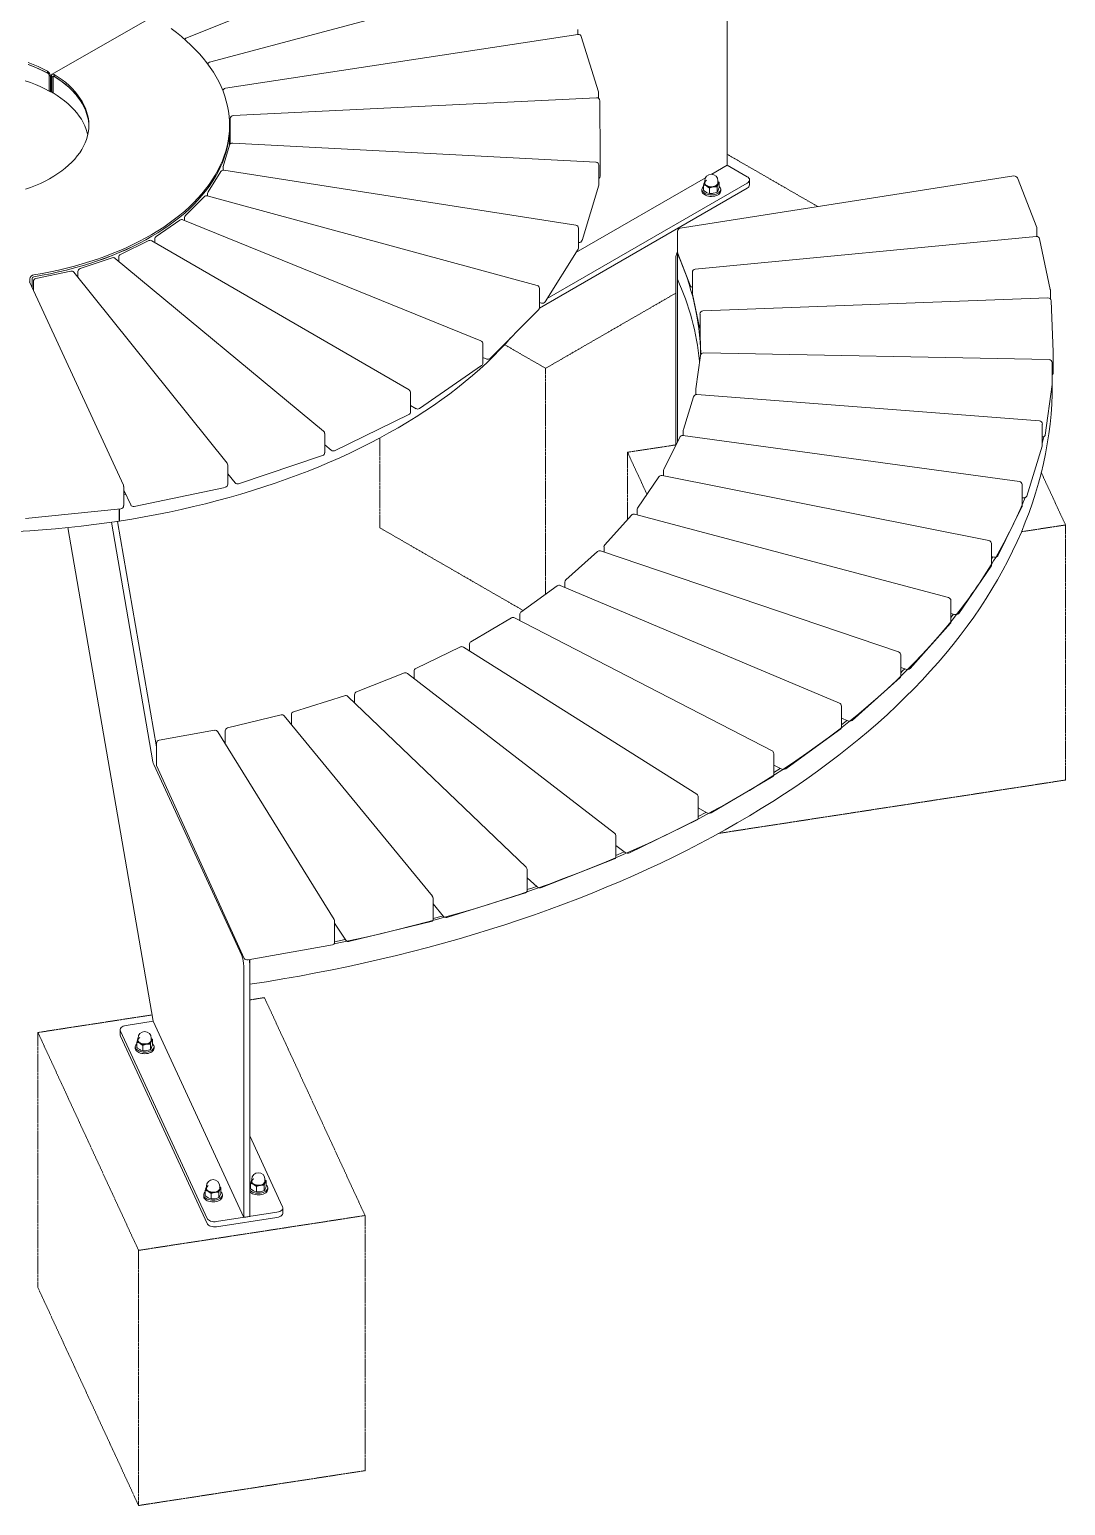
# Model space of a CAD drawing. Header units: millimetres. Extents: x -505 to 8929, y 370 to 7171.
# Drawn here: x 6985 to 8753, y 2160 to 4679 of the extents above; entities that cross this region are included whole.
import ezdxf

# ---------------------------------------------------------------- set-up
doc = ezdxf.new("R2010")
doc.units = ezdxf.units.MM
doc.linetypes.add('HIDDEN', pattern=[1.905, 1.27, -0.635])
doc.layers.add('ZANO_R', color=7, linetype='Continuous', lineweight=0)
doc.layers.add('ZANO_R_przerywana', color=7, linetype='HIDDEN', lineweight=0)

msp = doc.modelspace()

# ---------------------------------------------------------------- linework, layer by layer
at = {"layer": 'ZANO_R', "color": 7}
for p, q in [((7762.9, 4869.5), (7252.1, 4664.3)), ((8175.9, 4876.7), (8175.9, 4447.7)), ((7857, 4774.2), (7292.3, 4623.4)), ((7194.2, 4700.6), (7023.9, 4602.9)), ((7920.9, 4670.9), (7319.4, 4579)), ((7920.7, 4670.9), (7920.7, 4679.3)), ((7955.9, 4573.1), (7926.8, 4667.2)), ((7015.7, 4605), (7015.7, 4608.3)), ((7018.8, 4600.6), (7018.8, 4574)), ((7019.1, 4600.9), (7021.2, 4599.7)), ((7021.2, 4572.9), (7021.2, 4599.7)), ((7025.3, 4598), (7022.5, 4599.6)), ((7022.5, 4599.6), (7022.5, 4572.8)), ((7025.3, 4598), (7025.3, 4571.2)), ((7025.4, 4597.8), (7025.4, 4571.1)), ((7026.4, 4599.5), (7026.1, 4599.3)), ((7027.5, 4599.2), (7027.5, 4602.5)), ((7019.1, 4574.1), (7018.8, 4574)), ((7021.2, 4572.9), (7019.1, 4574.1)), ((7022.5, 4573.7), (7021.2, 4572.9)), ((7022.5, 4572.8), (7025.3, 4571.2)), ((7025.3, 4571.2), (7025.4, 4571.2)), ((7952.8, 4562.8), (7332.7, 4532.6)), ((7956.2, 4561.8), (7956.2, 4571.6)), ((7958.4, 4557.5), (7958.7, 4461.9)), ((7326.5, 4512.7), (7326.5, 4515.9)), ((7326.5, 4481.8), (7326.5, 4512.7)), ((7327.6, 4527.2), (7327.6, 4494.6)), ((7327.6, 4494.6), (7327.7, 4483.8)), ((7951.6, 4453.1), (7331.9, 4485.5)), ((7326.5, 4481.7), (7315.6, 4445.6)), ((7958.7, 4461.9), (7958.7, 4429.2)), ((7311.5, 4436.8), (7289.9, 4402.3)), ((7315.4, 4444.1), (7315.4, 4439.3)), ((7917.5, 4345.3), (7316.9, 4439.3)), ((7956.6, 4415.2), (7956.6, 4447.8)), ((8175.9, 4447.7), (8149.3, 4432.4)), ((8175.9, 4447.7), (8209.9, 4428.1)), ((8209.9, 4417.2), (7868.3, 4220)), ((8138.4, 4426.1), (7917.4, 4298.5)), ((7928, 4319.4), (7956.4, 4413.6)), ((8665, 4429.3), (8095.6, 4340.1)), ((8135.3, 4414.1), (8135.3, 4405)), ((8137.3, 4419.6), (8136.9, 4418.9)), ((8137.3, 4419.5), (8136.9, 4418.9)), ((8137.3, 4421.1), (8137.3, 4417.5)), ((8158.7, 4410.9), (8158.7, 4401.7)), ((8159.9, 4417.5), (8159.9, 4421.1)), ((8161.9, 4418.7), (8159.9, 4420.1)), ((8161.9, 4418.7), (8161.9, 4409.5)), ((8213.8, 4414), (8213.8, 4422.7)), ((8703.8, 4341.1), (8670.8, 4425.9)), ((7283.1, 4393.8), (7251.5, 4362)), ((7851.4, 4242.4), (7288.3, 4395.2)), ((7289.1, 4399.5), (7289.1, 4395)), ((8209.9, 4408.5), (7855.3, 4203.9)), ((8132.6, 4406.4), (8132.6, 4403.6)), ((8145.4, 4408.6), (8145.4, 4399.5)), ((8164.6, 4403.6), (8164.6, 4406.4)), ((7241.9, 4354.1), (7201.2, 4326)), ((7755.6, 4147.7), (7246.9, 4354.7)), ((7249.9, 4358.3), (7249.9, 4353.4)), ((7922, 4307.3), (7922, 4340)), ((8091.1, 4334.9), (8091.1, 4297.9)), ((8704.2, 4326.1), (8704.2, 4339.2)), ((7189.1, 4319), (7140.6, 4295.4)), ((7632.8, 4064), (7194.1, 4318.8)), ((7198.9, 4321.6), (7198.9, 4316.1)), ((7922, 4315.7), (7922.1, 4315.7)), ((8703, 4326.1), (8121.1, 4270.1)), ((8727, 4235.6), (8708.7, 4321.9)), ((7126.4, 4289.6), (7071.5, 4271.2)), ((7486.9, 3993.8), (7131.5, 4288.7)), ((7137.6, 4290.6), (7137.6, 4283.7)), ((7864.9, 4214.6), (7921.2, 4304.5)), ((8088, 4291.7), (8088, 3969.8)), ((8090.8, 4296.6), (8091.4, 4296.7)), ((8090.8, 4253.1), (8090.8, 4296.6)), ((8091.3, 4297.2), (8113, 4241.4)), ((7055.7, 4267), (6996.1, 4254.3)), ((7322.3, 3939.1), (7061, 4265.1)), ((7067.9, 4266.2), (7067.9, 4256.5)), ((8116.3, 4264.8), (8116.3, 4227.8)), ((7145.4, 3901.6), (6985.3, 4248.7)), ((6985.7, 4253.6), (6985.7, 4247.8)), ((6989.5, 4254.2), (6989.5, 4239.4)), ((6989.7, 4239), (6989.7, 4254.2)), ((6991.9, 4249.1), (6991.9, 4234.4)), ((7855.4, 4204.6), (7855.4, 4237.3)), ((8090.8, 4253.1), (8090.8, 3975.4)), ((8727.1, 4219.6), (8727.1, 4234.5)), ((7855.4, 4213.2), (7859, 4212.3)), ((7856.1, 4213), (7855.4, 4212.6)), ((8116.4, 4227.4), (8116.3, 4227.8)), ((8116.4, 4227.4), (8128.4, 4170.6)), ((8723, 4221.3), (8134.4, 4198.9)), ((8731.9, 4129.3), (8728.5, 4216.2)), ((7771.3, 4118), (7853.8, 4200.9)), ((8129.3, 4193.6), (8129.3, 4156.6)), ((8129.3, 4193.6), (8129.3, 4193.5)), ((7758.9, 4110.1), (7758.9, 4142.8)), ((8129.3, 4156.5), (8129.3, 4156.6)), ((8129.3, 4156.5), (8130.5, 4124.7)), ((7758.9, 4119.4), (7765.6, 4116.8)), ((8129.9, 4122.8), (8122.2, 4065.8)), ((8724.8, 4116), (8135.3, 4127.5)), ((8730.1, 4073.6), (8730.1, 4110.7)), ((8731.9, 4129.2), (8731.9, 4129.3)), ((8731.9, 4129.1), (8731.9, 4129.2)), ((8731.9, 4092.1), (8731.9, 4129.1)), ((7650.4, 4032.4), (7756.6, 4105.8)), ((8730.4, 4073.9), (8730.4, 4090)), ((7635.5, 4026.8), (7635.5, 4059.4)), ((8122.2, 4065.1), (8122.2, 4056.2)), ((8708.5, 4011.1), (8123.8, 4056.3)), ((8718.4, 3986.7), (8730, 4073.4)), ((8730.1, 4073.6), (8730, 4073.4)), ((7635.5, 4037.4), (7644.8, 4032.1)), ((8118.3, 4052.6), (8100.9, 3996.3)), ((7505.9, 3960.4), (7632.5, 4022)), ((8713.4, 3968.8), (8713.4, 4005.8)), ((7488.9, 3957), (7488.9, 3989.7)), ((8094.7, 3983.3), (8067.6, 3928.3)), ((8674.2, 3907.7), (8100.2, 3986.3)), ((8100.6, 3994.7), (8100.6, 3986.2)), ((7488.9, 3970.2), (7500.2, 3961)), ((8686.8, 3882.7), (8713.3, 3968.2)), ((8713.4, 3968.8), (8713.3, 3968.2)), ((7323.5, 3903.1), (7323.5, 3935.7)), ((7342, 3904), (7485.2, 3952)), ((7323.5, 3921.1), (7336.2, 3905.7)), ((8059.2, 3915.7), (8022.8, 3862.5)), ((8622.3, 3806.9), (8064.6, 3918)), ((8067.1, 3925.9), (8067.1, 3917.5)), ((7145.9, 3866.7), (7145.9, 3899.4)), ((7145.9, 3893), (7157.9, 3867.9)), ((7148, 3888.5), (7145.9, 3888.2)), ((7149.4, 3885.6), (7145.9, 3885)), ((7163.8, 3865), (7319.2, 3897.8)), ((8678.8, 3865.4), (8678.8, 3902.5)), ((8678.8, 3880.4), (8680.4, 3880.2)), ((8683.9, 3880.4), (8678.8, 3867.9)), ((6978.1, 3844.5), (7141.1, 3861.4)), ((7138.4, 3840.3), (7138.4, 3861.1)), ((7138.5, 3840.3), (7138.5, 3861.1)), ((8021.9, 3859.5), (8021.9, 3850.9)), ((8637.5, 3781), (8678.6, 3864.6)), ((7125, 3838.3), (7195.8, 3429.2)), ((7135.3, 3839.8), (7201.9, 3455.1)), ((8012.2, 3850.5), (7966.8, 3799.6)), ((8553.3, 3709.6), (8017.5, 3852.1)), ((7196.3, 2986.4), (7050.4, 3829)), ((7954.2, 3788.2), (7900.3, 3740.2)), ((8468.1, 3616.8), (7959.4, 3789.3)), ((7965.5, 3796.1), (7965.5, 3787.2)), ((8626.6, 3764.7), (8626.6, 3801.7)), ((8626.6, 3779.7), (8630.7, 3778.9)), ((8628.8, 3779.3), (8626.6, 3775.5)), ((8570.9, 3682.7), (8626.2, 3763.5)), ((7885.7, 3729.6), (7823.8, 3684.9)), ((8367.4, 3529.4), (7890.9, 3730.2)), ((7898.5, 3736.2), (7898.5, 3727)), ((8557.3, 3667.5), (8557.3, 3704.5)), ((7821.6, 3680.6), (7821.6, 3670.7)), ((8557.3, 3682.7), (8563.8, 3681)), ((8561.9, 3681.5), (8557.3, 3675.6)), ((7807.5, 3675.1), (7738.3, 3634.2)), ((8252.2, 3448.2), (7812.7, 3675.3)), ((8487.8, 3588.8), (8556.7, 3666)), ((7735.7, 3629.6), (7735.7, 3618.8)), ((7720.4, 3625.4), (7644.4, 3588.7)), ((8123.9, 3374), (7725.6, 3625.2)), ((8471.7, 3574.7), (8471.7, 3611.8)), ((7625.2, 3581), (7543.3, 3548.8)), ((7983.5, 3307.5), (7630.4, 3580.2)), ((7641.4, 3583.9), (7641.4, 3571.7)), ((8471.7, 3590.4), (8480.4, 3587.5)), ((8389, 3500.1), (8470.8, 3573.1)), ((7522.9, 3542.2), (7435.8, 3514.8)), ((7832.6, 3249.3), (7528.1, 3541)), ((7539.9, 3543.8), (7539.9, 3529.7)), ((7414.4, 3509.5), (7323.1, 3487.2)), ((7672.6, 3200), (7419.8, 3507.7)), ((7432.1, 3509.8), (7432.1, 3492.7)), ((8370.6, 3487.4), (8370.6, 3524.5)), ((8370.6, 3503.7), (8381.4, 3499.3)), ((7301, 3483.1), (7206.3, 3466.2)), ((7505, 3160), (7306.5, 3480.6)), ((7319, 3482), (7319, 3460.3)), ((8275.5, 3417.6), (8369.5, 3485.5)), ((7201.9, 3460.9), (7201.9, 3423.9)), ((8255.1, 3406.4), (8255.1, 3443.4)), ((7197.1, 3424.5), (7347.3, 3099)), ((7202.1, 3423.1), (7351.4, 3093.7)), ((8148.4, 3342.1), (8253.6, 3404.3)), ((8255.1, 3423.6), (8267.8, 3417.2)), ((8266.2, 3418), (8255.1, 3410.8)), ((8126.3, 3332.4), (8126.3, 3369.5)), ((8126.3, 3350.9), (8140.7, 3342.1)), ((8009, 3274.2), (8124.4, 3330.1)), ((8139.3, 3343), (8126.3, 3336.1)), ((7985.6, 3266.2), (7985.6, 3303.2)), ((7985.6, 3286.6), (8001.4, 3274.7)), ((7858.8, 3214.7), (7983.3, 3263.7)), ((7834.2, 3208.4), (7834.2, 3245.4)), ((7834.2, 3231.5), (7851.3, 3215.7)), ((7699.2, 3164.1), (7831.4, 3205.7)), ((7673.8, 3159.6), (7673.8, 3196.6)), ((7673.8, 3186.8), (7691.9, 3165.5)), ((7505.8, 3120.1), (7505.8, 3157.2)), ((7505.8, 3154.1), (7524.7, 3124.7)), ((7531.8, 3122.9), (7670.5, 3156.7)), ((7524, 3125.8), (7505.8, 3122)), ((7358.2, 3091.5), (7502.1, 3117.2)), ((7350.8, 3080.6), (7350.8, 2651.7)), ((7361.1, 3092.1), (7361.1, 3049.6)), ((7361.1, 3082.2), (7361.1, 2653.3)), ((7149.9, 2979.2), (7196.3, 2986.4)), ((7350.8, 2651.7), (7196.3, 2986.4)), ((7140, 2971.8), (7140, 2963.1)), ((7288.1, 2650), (7140.5, 2969.8)), ((7288.1, 2641.3), (7140.5, 2961.1)), ((7168.4, 2950.8), (7168.4, 2941.6)), ((7170.3, 2956.2), (7170, 2955.5)), ((7170.3, 2956.2), (7170, 2955.5)), ((7170.3, 2957.7), (7170.3, 2954.2)), ((7193, 2954.2), (7193, 2957.7)), ((7195, 2955.3), (7193, 2956.8)), ((7195, 2955.3), (7195, 2946.2)), ((7165.7, 2943), (7165.7, 2940.3)), ((7178.5, 2945.3), (7178.5, 2936.1)), ((7191.7, 2947.5), (7191.7, 2938.4)), ((7197.7, 2940.3), (7197.7, 2943)), ((7361.1, 2790.8), (7416.9, 2669.8)), ((7285.1, 2697.9), (7285.1, 2688.7)), ((7287.1, 2703.4), (7286.7, 2702.6)), ((7287.1, 2703.3), (7286.7, 2702.6)), ((7287.1, 2704.8), (7287.1, 2701.3)), ((7309.7, 2701.3), (7309.7, 2704.8)), ((7311.7, 2702.4), (7309.7, 2703.9)), ((7311.7, 2702.4), (7311.7, 2693.3)), ((7362.4, 2709.8), (7362.4, 2700.6)), ((7364.4, 2715.3), (7364, 2714.5)), ((7364.4, 2715.2), (7364, 2714.5)), ((7364.4, 2716.7), (7364.4, 2713.2)), ((7372.5, 2704.3), (7372.5, 2695.1)), ((7385.8, 2706.6), (7385.8, 2697.4)), ((7387, 2713.2), (7387, 2716.7)), ((7389, 2714.3), (7387, 2715.8)), ((7389, 2714.3), (7389, 2705.2)), ((7391.7, 2699.3), (7391.7, 2702)), ((7282.4, 2690.1), (7282.4, 2687.4)), ((7295.2, 2692.4), (7295.2, 2683.2)), ((7308.5, 2694.7), (7308.5, 2685.5)), ((7314.4, 2687.4), (7314.4, 2690.1)), ((7407.5, 2660.4), (7304.4, 2644.5)), ((7407.5, 2651.7), (7304.4, 2635.8)), ((7361.1, 2653.3), (7350.8, 2651.7)), ((7417.4, 2659.1), (7417.4, 2667.8))]:
    msp.add_line(p, q, dxfattribs=at)
at = {"layer": 'ZANO_R', "color": 7, "flags": 128}
for points in [[(6992.6, 4260.6), (7006.8, 4263), (7020.8, 4265.8), (7034.7, 4268.8), (7048.4, 4272), (7061.9, 4275.5), (7075.2, 4279.3), (7088.3, 4283.3), (7101.1, 4287.5), (7113.7, 4292), (7126.1, 4296.7), (7138.2, 4301.6), (7150, 4306.8), (7161.5, 4312.2), (7172.7, 4317.8), (7183.6, 4323.6), (7194.1, 4329.5), (7204.4, 4335.7), (7214.2, 4342.1), (7223.7, 4348.6), (7232.9, 4355.4), (7241.6, 4362.3), (7250, 4369.3), (7258, 4376.5), (7265.6, 4383.9), (7272.7, 4391.3), (7279.5, 4398.9), (7285.8, 4406.7), (7291.6, 4414.5), (7297.1, 4422.5), (7302.1, 4430.5), (7306.6, 4438.7), (7310.7, 4446.9), (7314.3, 4455.2), (7317.5, 4463.5), (7320.1, 4471.9), (7322.4, 4480.4), (7324.1, 4488.9), (7325.4, 4497.4), (7326.2, 4505.9), (7326.5, 4514.5), (7326.3, 4523), (7325.7, 4531.5), (7324.6, 4540.1), (7323, 4548.6), (7321, 4557), (7318.4, 4565.4), (7315.4, 4573.8), (7312, 4582.1), (7308.1, 4590.4), (7303.7, 4598.5), (7298.9, 4606.6), (7293.6, 4614.6), (7287.9, 4622.5), (7281.7, 4630.3), (7275.1, 4637.9), (7268.1, 4645.4), (7260.7, 4652.8), (7252.8, 4660.1), (7244.6, 4667.2), (7236, 4674.1), (7227, 4680.9)], [(6982.9, 4622.8), (6991.6, 4619.5), (6999.9, 4616), (7008, 4612.3), (7015.7, 4608.3)], [(6982.9, 4619.6), (6991.6, 4616.3), (6999.9, 4612.8), (7008, 4609), (7015.7, 4605)], [(7016.4, 4604.7), (7008.7, 4608.7), (7000.6, 4612.4), (6992.3, 4616), (6983.7, 4619.3)], [(7018.8, 4574), (7011.3, 4578), (7003.4, 4581.8), (6995.2, 4585.4), (6986.7, 4588.8), (6978, 4591.9)], [(7027.5, 4602.5), (7034.4, 4598), (7040.9, 4593.4), (7047, 4588.6), (7052.7, 4583.6), (7058, 4578.5), (7062.9, 4573.2), (7067.3, 4567.8), (7071.3, 4562.3), (7074.9, 4556.7), (7078, 4551), (7080.6, 4545.2), (7082.7, 4539.3), (7084.4, 4533.5), (7085.6, 4527.5), (7086.3, 4521.6), (7086.5, 4515.6), (7086.2, 4509.6), (7085.5, 4503.7), (7084.2, 4497.7), (7082.5, 4491.8), (7080.3, 4486), (7077.6, 4480.2), (7074.5, 4474.5), (7070.9, 4468.9), (7066.8, 4463.4), (7062.3, 4458.1), (7057.4, 4452.8), (7052, 4447.7), (7046.3, 4442.7), (7040.1, 4437.9), (7033.6, 4433.3), (7026.7, 4428.9), (7019.4, 4424.6), (7011.8, 4420.6), (7003.9, 4416.7), (6995.6, 4413.1), (6987.1, 4409.7), (6978.3, 4406.6)], [(7027.5, 4602.5), (7025.6, 4603.2), (7024, 4602.9), (7022.9, 4601.6), (7022.5, 4599.6)], [(7027.5, 4599.2), (7026.7, 4599.5), (7026, 4599.4), (7025.5, 4598.9), (7025.3, 4598)], [(7027.7, 4599.1), (7027.5, 4599.2), (7027.3, 4599.3), (7027.1, 4599.4), (7026.9, 4599.4), (7026.8, 4599.5), (7026.6, 4599.5), (7026.4, 4599.4), (7026.3, 4599.4), (7026, 4599.3), (7025.9, 4599.2), (7025.7, 4599), (7025.6, 4598.7), (7025.5, 4598.6), (7025.5, 4598.4), (7025.4, 4598.2), (7025.4, 4597.9), (7025.4, 4597.8)], [(7027.5, 4599.2), (7034.4, 4594.8), (7040.9, 4590.1), (7047, 4585.3), (7052.7, 4580.3), (7058, 4575.2), (7062.9, 4569.9), (7067.3, 4564.5), (7071.3, 4559), (7074.9, 4553.4), (7078, 4547.7), (7080.6, 4541.9), (7082.7, 4536.1), (7084.4, 4530.2), (7085.6, 4524.3), (7086.3, 4518.3), (7086.5, 4514.3)], [(7086.5, 4514.3), (7086.3, 4518), (7085.6, 4524), (7084.5, 4529.9), (7082.8, 4535.8), (7080.7, 4541.7), (7078.1, 4547.5), (7075, 4553.2), (7071.5, 4558.8), (7067.5, 4564.3), (7063.1, 4569.7), (7058.2, 4575), (7052.9, 4580.2), (7047.2, 4585.1), (7041.1, 4590), (7034.6, 4594.6), (7027.7, 4599.1)], [(7084.7, 4499.6), (7083.8, 4503.1), (7082, 4508.9), (7079.7, 4514.7), (7076.9, 4520.4), (7073.7, 4526), (7070, 4531.6), (7065.9, 4537), (7061.3, 4542.3), (7056.3, 4547.5), (7050.9, 4552.5), (7045.1, 4557.4), (7038.9, 4562.2), (7032.3, 4566.7), (7025.4, 4571.1)], [(6992.6, 4257.3), (7006.8, 4259.8), (7020.8, 4262.5), (7034.7, 4265.5), (7048.4, 4268.8), (7061.9, 4272.3), (7075.2, 4276), (7088.3, 4280), (7101.1, 4284.3), (7113.7, 4288.7), (7126.1, 4293.4), (7138.2, 4298.4), (7150, 4303.5), (7161.5, 4308.9), (7172.7, 4314.5), (7183.6, 4320.3), (7194.1, 4326.3), (7204.4, 4332.5), (7214.2, 4338.8), (7223.7, 4345.4), (7232.9, 4352.1), (7241.6, 4359), (7250, 4366), (7258, 4373.2), (7265.6, 4380.6), (7272.7, 4388.1), (7279.5, 4395.7), (7285.8, 4403.4), (7291.6, 4411.3), (7297.1, 4419.2), (7302.1, 4427.3), (7306.6, 4435.4), (7310.7, 4443.6), (7314.3, 4451.9), (7317.5, 4460.3), (7320.1, 4468.7), (7322.4, 4477.1), (7324.1, 4485.6), (7325.4, 4494.1), (7326.2, 4502.6), (7326.5, 4511.2), (7326.5, 4512.7)], [(6992.8, 4257.3), (7007, 4259.8), (7021, 4262.5), (7034.9, 4265.5), (7048.5, 4268.8), (7062, 4272.3), (7075.3, 4276.1), (7088.4, 4280.1), (7101.2, 4284.3), (7113.8, 4288.8), (7126.2, 4293.5), (7138.3, 4298.4), (7150.1, 4303.6), (7161.6, 4309), (7172.8, 4314.5), (7183.7, 4320.3), (7194.2, 4326.3), (7204.4, 4332.5), (7214.3, 4338.9), (7223.8, 4345.4), (7232.9, 4352.1), (7241.7, 4359), (7250, 4366.1), (7258, 4373.3), (7265.6, 4380.6), (7272.7, 4388.1), (7279.5, 4395.7), (7285.8, 4403.4), (7291.6, 4411.3), (7297.1, 4419.2), (7302.1, 4427.2), (7306.6, 4435.4), (7310.7, 4443.6), (7314.3, 4451.9), (7317.4, 4460.2), (7320.1, 4468.6), (7322.4, 4477.1), (7324.1, 4485.5), (7325.4, 4494.1), (7326.2, 4502.6), (7326.5, 4511.1), (7326.5, 4512.7)], [(8161.9, 4411.5), (8162.2, 4411.2), (8163.5, 4409.8), (8164.3, 4408.3), (8164.6, 4406.7), (8164.4, 4405.1), (8163.8, 4403.5), (8162.7, 4402), (8161.2, 4400.7), (8159.3, 4399.5), (8157, 4398.5), (8154.6, 4397.8), (8151.9, 4397.3), (8149.1, 4397.1), (8146.3, 4397.2), (8143.6, 4397.6), (8141.1, 4398.2), (8138.7, 4399.1), (8136.7, 4400.2), (8135, 4401.5), (8133.8, 4402.9), (8132.9, 4404.5), (8132.6, 4406.1), (8132.8, 4407.7), (8133.4, 4409.2), (8134.5, 4410.7), (8135.3, 4411.5)], [(8140.4, 4412.2), (8136.5, 4413.8), (8135.3, 4414.1)], [(8136.9, 4418.9), (8136.7, 4418), (8136.6, 4417.1), (8136.8, 4416.2), (8137.1, 4415.3), (8137.6, 4414.4), (8138.4, 4413.6), (8139.3, 4412.9), (8140.4, 4412.2)], [(8140.5, 4422.1), (8139.6, 4421.5), (8138.4, 4420.3), (8137.6, 4419), (8137.3, 4417.7), (8137.5, 4416.3), (8138.1, 4415), (8139.3, 4413.8), (8140.8, 4412.8)], [(8145.4, 4408.6), (8141.6, 4411.5), (8140.4, 4412.2)], [(8159.9, 4418.9), (8160.2, 4417.9), (8160.2, 4416.6), (8159.7, 4415.2), (8158.8, 4414), (8157.5, 4412.9), (8155.8, 4411.9), (8153.8, 4411.2), (8151.5, 4410.7), (8149.2, 4410.5), (8146.9, 4410.6), (8144.6, 4410.9), (8142.5, 4411.5), (8140.6, 4412.4)], [(8140.8, 4412.8), (8142.7, 4411.9), (8144.8, 4411.4), (8147.1, 4411), (8149.5, 4411), (8151.8, 4411.3), (8154, 4411.8), (8156, 4412.6), (8157.6, 4413.5), (8158.8, 4414.7), (8159.6, 4416), (8159.9, 4417.4), (8159.9, 4417.5)], [(8145.4, 4408.6), (8148.6, 4409.8), (8152, 4410.6)], [(8158.7, 4410.9), (8159.5, 4413.4), (8160.3, 4415.6)], [(8161.9, 4409.5), (8161.1, 4407), (8160.3, 4404.8)], [(8209.9, 4417.2), (8211.5, 4418.4), (8212.8, 4419.7), (8213.5, 4421.2), (8213.8, 4422.7), (8213.5, 4424.2), (8212.8, 4425.6), (8211.5, 4427), (8209.9, 4428.1)], [(8164.6, 4403.6), (8164.4, 4402.3), (8163.8, 4400.8), (8162.7, 4399.3), (8161.2, 4397.9), (8159.3, 4396.8), (8157, 4395.8), (8154.6, 4395.1), (8151.9, 4394.6), (8149.1, 4394.4), (8146.3, 4394.5), (8143.6, 4394.9), (8141.1, 4395.5), (8138.7, 4396.4), (8136.7, 4397.5), (8135, 4398.8), (8133.8, 4400.2), (8132.9, 4401.7), (8132.6, 4403.3), (8132.6, 4403.6)], [(8135.3, 4405), (8136.5, 4404), (8140.4, 4401.3)], [(8140.4, 4401.3), (8141.6, 4400.7), (8145.4, 4399.5)], [(8158.7, 4401.7), (8155.4, 4400.5), (8152, 4399.7)], [(8091.3, 4297.2), (8091.1, 4297.8), (8091.1, 4297.9)], [(7806, 4152.8), (7798.3, 4144.2), (7787.7, 4132.9), (7776.7, 4121.7), (7765.3, 4110.6), (7753.4, 4099.7), (7741.2, 4089), (7728.6, 4078.4), (7715.6, 4067.9), (7702.3, 4057.7), (7688.5, 4047.5), (7674.4, 4037.6), (7660, 4027.8), (7645.1, 4018.2), (7630, 4008.8), (7614.5, 3999.6), (7598.6, 3990.6), (7582.4, 3981.7), (7565.9, 3973.1), (7549.1, 3964.7), (7532, 3956.4), (7514.6, 3948.4), (7496.9, 3940.6), (7478.9, 3933), (7460.7, 3925.7), (7442.2, 3918.5), (7423.4, 3911.6), (7404.3, 3904.9), (7385.1, 3898.5), (7365.6, 3892.3), (7345.9, 3886.3), (7325.9, 3880.6), (7305.8, 3875.1), (7285.4, 3869.8), (7264.9, 3864.9), (7244.2, 3860.1), (7223.3, 3855.6), (7202.3, 3851.4), (7181.1, 3847.4), (7159.8, 3843.7), (7138.4, 3840.3)], [(8730.4, 4073.9), (8730.4, 4073.7), (8730.2, 4056.7), (8729.5, 4039.7), (8728.3, 4022.8), (8726.7, 4005.8), (8724.5, 3988.9), (8721.9, 3972), (8718.9, 3955.1), (8715.3, 3938.3), (8711.3, 3921.5), (8706.9, 3904.7), (8701.9, 3887.9), (8696.5, 3871.3), (8690.7, 3854.6), (8684.4, 3838.1), (8677.6, 3821.5), (8670.4, 3805.1), (8662.7, 3788.7), (8654.5, 3772.4), (8645.9, 3756.2), (8636.9, 3740), (8627.4, 3724), (8617.5, 3708), (8607.1, 3692.1), (8596.3, 3676.3), (8585, 3660.6), (8573.3, 3645.1), (8561.2, 3629.6), (8548.6, 3614.3), (8535.7, 3599), (8522.3, 3583.9), (8508.5, 3568.9), (8494.2, 3554.1), (8479.6, 3539.4), (8464.5, 3524.8), (8449.1, 3510.3), (8433.3, 3496), (8417, 3481.9), (8400.4, 3467.9), (8383.4, 3454.1), (8366, 3440.4), (8348.2, 3426.9), (8330, 3413.5), (8311.5, 3400.3), (8292.6, 3387.3), (8273.4, 3374.5), (8253.8, 3361.8), (8233.9, 3349.4), (8213.6, 3337.1), (8192.9, 3325), (8172, 3313.1), (8150.7, 3301.4), (8129.1, 3289.9), (8107.2, 3278.5), (8084.9, 3267.4), (8062.4, 3256.6), (8039.5, 3245.9), (8016.4, 3235.4), (7993, 3225.1), (7969.3, 3215.1), (7945.3, 3205.3), (7921, 3195.7), (7896.5, 3186.3), (7871.8, 3177.2), (7846.7, 3168.3), (7821.5, 3159.6), (7796, 3151.1), (7770.2, 3142.9), (7744.3, 3135), (7718.1, 3127.2), (7691.7, 3119.7), (7665.1, 3112.5), (7638.3, 3105.5), (7611.3, 3098.8), (7584.2, 3092.3), (7556.8, 3086), (7529.3, 3080.1), (7501.6, 3074.3), (7473.8, 3068.9), (7445.8, 3063.6), (7417.7, 3058.7), (7389.5, 3054), (7361.1, 3049.6)], [(8718.4, 3986.7), (8718.2, 3986.1), (8717.8, 3985.5), (8717.2, 3985), (8716.5, 3984.6), (8715.6, 3984.2), (8714.6, 3984), (8713.5, 3983.9), (8713.4, 3983.9)], [(8715.9, 3984.3), (8715.3, 3981.8), (8713.4, 3973.4)], [(8686.8, 3882.7), (8686.5, 3882.1), (8686, 3881.5), (8685.4, 3881), (8684.5, 3880.6), (8683.6, 3880.3), (8682.6, 3880.2), (8681.5, 3880.1), (8680.4, 3880.2)], [(8678.8, 3865.4), (8678.8, 3865.2), (8678.6, 3864.6)], [(7138.5, 3840.3), (7116.9, 3837.1), (7095.2, 3834.2), (7073.4, 3831.5), (7051.6, 3829.1), (7029.6, 3827), (7007.6, 3825.2), (6985.5, 3823.6), (6963.3, 3822.3)], [(8626.6, 3764.7), (8626.5, 3764.1), (8626.2, 3763.5)], [(8557.2, 3668.2), (8548.6, 3657.8), (8535.7, 3642.6), (8522.3, 3627.5), (8508.5, 3612.5), (8494.2, 3597.6), (8479.6, 3582.9), (8464.5, 3568.3), (8449.1, 3553.9), (8433.3, 3539.6), (8417, 3525.4), (8400.4, 3511.4), (8383.4, 3497.6), (8366, 3483.9), (8348.2, 3470.4), (8330, 3457.1), (8311.5, 3443.9), (8292.6, 3430.9), (8273.4, 3418), (8253.8, 3405.4), (8233.9, 3392.9), (8213.6, 3380.6), (8192.9, 3368.5), (8172, 3356.6), (8150.7, 3344.9), (8129.1, 3333.4), (8107.2, 3322.1), (8084.9, 3311), (8062.4, 3300.1), (8039.5, 3289.4), (8016.4, 3278.9), (7993, 3268.7), (7969.3, 3258.6), (7945.3, 3248.8), (7921, 3239.2), (7896.5, 3229.9), (7871.8, 3220.7), (7846.7, 3211.8), (7821.5, 3203.1), (7796, 3194.7), (7770.2, 3186.5), (7744.3, 3178.5), (7718.1, 3170.8), (7691.7, 3163.3), (7665.1, 3156.1), (7638.3, 3149.1), (7611.3, 3142.3), (7584.2, 3135.8), (7556.8, 3129.6), (7529.3, 3123.6), (7505.1, 3118.6)], [(8478.6, 3588.1), (8475, 3584.5), (8471.7, 3581.2)], [(8379.7, 3500), (8379, 3499.4), (8370.6, 3492.7)], [(7202.1, 3423.1), (7201.9, 3423.7), (7201.9, 3423.9)], [(8000.1, 3275.6), (7989.8, 3271.2), (7985.6, 3269.3)], [(7850.2, 3216.6), (7844, 3214.4), (7834.2, 3211.1)], [(7691, 3166.5), (7689.4, 3166.1), (7673.8, 3161.8)], [(7149.9, 2979.2), (7147.5, 2978.7), (7145.2, 2977.9), (7143.3, 2976.9), (7141.8, 2975.7), (7140.7, 2974.3), (7140.1, 2972.8), (7140, 2971.3), (7140.5, 2969.8)], [(7140.5, 2961.1), (7140, 2962.6), (7140, 2963.1)], [(7195, 2948.2), (7195.3, 2947.9), (7196.5, 2946.5), (7197.3, 2944.9), (7197.7, 2943.3), (7197.5, 2941.7), (7196.9, 2940.2), (7195.8, 2938.7), (7194.3, 2937.3), (7192.4, 2936.1), (7190.1, 2935.2), (7187.6, 2934.5), (7185, 2934), (7182.2, 2933.8), (7179.4, 2933.9), (7176.7, 2934.3), (7174.1, 2934.9), (7171.8, 2935.8), (7169.8, 2936.9), (7168.1, 2938.2), (7166.8, 2939.6), (7166, 2941.1), (7165.7, 2942.7), (7165.8, 2944.3), (7166.5, 2945.9), (7167.6, 2947.4), (7168.4, 2948.2)], [(7173.4, 2948.9), (7169.6, 2950.5), (7168.4, 2950.8)], [(7170, 2955.5), (7169.7, 2954.6), (7169.7, 2953.7), (7169.8, 2952.8), (7170.2, 2951.9), (7170.7, 2951.1), (7171.5, 2950.3), (7172.4, 2949.6), (7173.4, 2948.9)], [(7173.5, 2958.7), (7172.7, 2958.2), (7171.4, 2957), (7170.7, 2955.7), (7170.3, 2954.4), (7170.5, 2953), (7171.2, 2951.7), (7172.3, 2950.5), (7173.9, 2949.4)], [(7178.5, 2945.3), (7174.7, 2948.1), (7173.4, 2948.9)], [(7193, 2955.5), (7193.3, 2954.6), (7193.3, 2953.2), (7192.8, 2951.9), (7191.9, 2950.7), (7190.5, 2949.5), (7188.8, 2948.6), (7186.8, 2947.9), (7184.6, 2947.4), (7182.3, 2947.2), (7179.9, 2947.3), (7177.6, 2947.6), (7175.5, 2948.2), (7173.7, 2949)], [(7173.9, 2949.4), (7175.8, 2948.6), (7177.9, 2948), (7180.2, 2947.7), (7182.6, 2947.7), (7184.9, 2947.9), (7187.1, 2948.4), (7189, 2949.2), (7190.7, 2950.2), (7191.9, 2951.4), (7192.7, 2952.7), (7193, 2954), (7193, 2954.2)], [(7191.7, 2947.5), (7192.5, 2950.1), (7193.4, 2952.3)], [(7197.7, 2940.3), (7197.5, 2939), (7196.9, 2937.4), (7195.8, 2935.9), (7194.3, 2934.6), (7192.4, 2933.4), (7190.1, 2932.5), (7187.6, 2931.7), (7185, 2931.3), (7182.2, 2931.1), (7179.4, 2931.2), (7176.7, 2931.5), (7174.1, 2932.2), (7171.8, 2933), (7169.8, 2934.1), (7168.1, 2935.4), (7166.8, 2936.9), (7166, 2938.4), (7165.7, 2940), (7165.7, 2940.3)], [(7168.4, 2941.6), (7169.6, 2940.6), (7173.4, 2938)], [(7173.4, 2938), (7174.7, 2937.4), (7178.5, 2936.1)], [(7178.5, 2945.3), (7181.7, 2946.5), (7185.1, 2947.3)], [(7191.7, 2938.4), (7188.5, 2937.2), (7185.1, 2936.4)], [(7195, 2946.2), (7194.2, 2943.6), (7193.4, 2941.4)], [(7290.1, 2696), (7286.3, 2697.6), (7285.1, 2697.9)], [(7286.7, 2702.6), (7286.5, 2701.8), (7286.4, 2700.8), (7286.5, 2699.9), (7286.9, 2699.1), (7287.4, 2698.2), (7288.2, 2697.4), (7289.1, 2696.7), (7290.1, 2696)], [(7290.3, 2705.9), (7289.4, 2705.3), (7288.2, 2704.1), (7287.4, 2702.8), (7287.1, 2701.5), (7287.3, 2700.1), (7287.9, 2698.8), (7289.1, 2697.6), (7290.6, 2696.6)], [(7295.2, 2692.4), (7291.4, 2695.2), (7290.1, 2696)], [(7309.7, 2702.6), (7310, 2701.7), (7310, 2700.4), (7309.5, 2699), (7308.6, 2697.8), (7307.3, 2696.7), (7305.6, 2695.7), (7303.6, 2695), (7301.3, 2694.5), (7299, 2694.3), (7296.7, 2694.4), (7294.4, 2694.7), (7292.2, 2695.3), (7290.4, 2696.1)], [(7290.6, 2696.6), (7292.5, 2695.7), (7294.6, 2695.1), (7296.9, 2694.8), (7299.3, 2694.8), (7301.6, 2695), (7303.8, 2695.6), (7305.8, 2696.3), (7307.4, 2697.3), (7308.6, 2698.5), (7309.4, 2699.8), (7309.7, 2701.1), (7309.7, 2701.3)], [(7308.5, 2694.7), (7309.2, 2697.2), (7310.1, 2699.4)], [(7389, 2707.2), (7389.3, 2706.9), (7390.6, 2705.5), (7391.4, 2703.9), (7391.7, 2702.3), (7391.5, 2700.7), (7390.9, 2699.2), (7389.8, 2697.7), (7388.3, 2696.3), (7386.4, 2695.2), (7384.1, 2694.2), (7381.7, 2693.5), (7379, 2693), (7376.2, 2692.8), (7373.4, 2692.9), (7370.7, 2693.3), (7368.2, 2693.9), (7365.8, 2694.8), (7363.8, 2695.9), (7362.1, 2697.2), (7361.1, 2698.3)], [(7361.1, 2705.8), (7361.6, 2706.4), (7362.4, 2707.2)], [(7391.7, 2699.3), (7391.5, 2698), (7390.9, 2696.4), (7389.8, 2695), (7388.3, 2693.6), (7386.4, 2692.4), (7384.1, 2691.5), (7381.7, 2690.7), (7379, 2690.3), (7376.2, 2690.1), (7373.4, 2690.2), (7370.7, 2690.5), (7368.2, 2691.2), (7365.8, 2692.1), (7363.8, 2693.2), (7362.1, 2694.4), (7361.1, 2695.6)], [(7367.5, 2707.9), (7363.6, 2709.5), (7362.4, 2709.8)], [(7362.4, 2700.6), (7363.6, 2699.6), (7367.5, 2697)], [(7364, 2714.5), (7363.8, 2713.6), (7363.7, 2712.7), (7363.9, 2711.8), (7364.2, 2711), (7364.7, 2710.1), (7365.5, 2709.3), (7366.4, 2708.6), (7367.5, 2707.9)], [(7367.7, 2717.8), (7366.7, 2717.2), (7365.5, 2716), (7364.7, 2714.7), (7364.4, 2713.4), (7364.6, 2712), (7365.2, 2710.7), (7366.4, 2709.5), (7367.9, 2708.4)], [(7372.5, 2704.3), (7368.7, 2707.1), (7367.5, 2707.9)], [(7367.5, 2697), (7368.7, 2696.4), (7372.5, 2695.1)], [(7387, 2714.5), (7387.3, 2713.6), (7387.3, 2712.3), (7386.8, 2710.9), (7385.9, 2709.7), (7384.6, 2708.6), (7382.9, 2707.6), (7380.9, 2706.9), (7378.6, 2706.4), (7376.3, 2706.2), (7374, 2706.3), (7371.7, 2706.6), (7369.5, 2707.2), (7367.7, 2708)], [(7367.9, 2708.4), (7369.8, 2707.6), (7371.9, 2707), (7374.2, 2706.7), (7376.6, 2706.7), (7378.9, 2706.9), (7381.1, 2707.5), (7383.1, 2708.2), (7384.7, 2709.2), (7385.9, 2710.4), (7386.7, 2711.7), (7387, 2713), (7387, 2713.2)], [(7372.5, 2704.3), (7375.7, 2705.5), (7379.1, 2706.3)], [(7385.8, 2697.4), (7382.5, 2696.2), (7379.1, 2695.4)], [(7385.8, 2706.6), (7386.6, 2709.1), (7387.4, 2711.3)], [(7389, 2705.2), (7388.2, 2702.7), (7387.4, 2700.4)], [(7311.7, 2695.3), (7312, 2695), (7313.3, 2693.6), (7314.1, 2692), (7314.4, 2690.4), (7314.2, 2688.8), (7313.6, 2687.3), (7312.5, 2685.8), (7311, 2684.4), (7309.1, 2683.3), (7306.8, 2682.3), (7304.4, 2681.6), (7301.7, 2681.1), (7298.9, 2680.9), (7296.1, 2681), (7293.4, 2681.4), (7290.8, 2682), (7288.5, 2682.9), (7286.5, 2684), (7284.8, 2685.3), (7283.5, 2686.7), (7282.7, 2688.3), (7282.4, 2689.9), (7282.6, 2691.5), (7283.2, 2693), (7284.3, 2694.5), (7285.1, 2695.3)], [(7314.4, 2687.4), (7314.2, 2686.1), (7313.6, 2684.5), (7312.5, 2683.1), (7311, 2681.7), (7309.1, 2680.5), (7306.8, 2679.6), (7304.4, 2678.9), (7301.7, 2678.4), (7298.9, 2678.2), (7296.1, 2678.3), (7293.4, 2678.7), (7290.8, 2679.3), (7288.5, 2680.2), (7286.5, 2681.3), (7284.8, 2682.6), (7283.5, 2684), (7282.7, 2685.5), (7282.4, 2687.1), (7282.4, 2687.4)], [(7285.1, 2688.7), (7286.3, 2687.8), (7290.1, 2685.1)], [(7290.1, 2685.1), (7291.4, 2684.5), (7295.2, 2683.2)], [(7295.2, 2692.4), (7298.4, 2693.6), (7301.8, 2694.4)], [(7308.5, 2685.5), (7305.2, 2684.3), (7301.8, 2683.5)], [(7311.7, 2693.3), (7310.9, 2690.8), (7310.1, 2688.5)], [(7288.1, 2650), (7289, 2648.6), (7290.4, 2647.3), (7292.2, 2646.2), (7294.3, 2645.3), (7296.7, 2644.7), (7299.2, 2644.3), (7301.8, 2644.3), (7304.4, 2644.5)], [(7407.5, 2660.4), (7409.9, 2660.9), (7412.1, 2661.7), (7414, 2662.7), (7415.6, 2664), (7416.7, 2665.3), (7417.3, 2666.8), (7417.3, 2668.3), (7416.9, 2669.8)], [(7417.4, 2659.1), (7417.3, 2658.1), (7416.7, 2656.6), (7415.6, 2655.3), (7414, 2654), (7412.1, 2653), (7409.9, 2652.2), (7407.5, 2651.7)], [(7304.4, 2635.8), (7301.8, 2635.6), (7299.2, 2635.6), (7296.7, 2636), (7294.3, 2636.6), (7292.2, 2637.5), (7290.4, 2638.6), (7289, 2639.9), (7288.1, 2641.3)]]:
    msp.add_lwpolyline(points, dxfattribs=at)
at = {"layer": 'ZANO_R', "color": 7}
for centre, radius, start, end in [((7254.1, 4659.3), 5.33, 111.8837, 141.6057), ((7921.7, 4665.7), 5.33, 95.8857, 98.6901), ((7921.7, 4665.7), 5.33, 17.1885, 95.8857), ((7293.6, 4618.2), 5.33, 104.9549, 149.4974), ((7010.1, 4598.7), 11.1, 5.0839, 59.7155), ((7013.9, 4600.4), 4.97, 2.5198, 59.1728), ((7320.2, 4573.7), 5.33, 98.6901, 166.7596), ((7953, 4557.5), 5.33, 90.072, 92.7924), ((7953, 4557.5), 5.33, 0.2161, 90.072), ((7950.8, 4571.6), 5.33, 0, 17.1885), ((7333, 4527.2), 5.33, 92.7924, 180), ((7331.4, 4505), 5.33, 204.2806, 225.7679), ((7331.6, 4480.2), 5.33, 87.0097, 163.2192), ((7316.1, 4434), 5.33, 81.1039, 147.9446), ((7320.7, 4444.1), 5.33, 163.2192, 180), ((7951.3, 4447.8), 5.33, 84.2613, 87.0097), ((7951.3, 4447.8), 5.33, 0, 84.2613), ((7951.3, 4415.2), 5.33, 343.2192, 0), ((7953.4, 4429.2), 5.33, 307.5947, 0), ((8177.5, 4402.5), 43.7, 158.0308, 164.6281), ((8141, 4417.3), 4.06, 156.7851, 205.1733), ((8148.6, 4421.1), 11.3, 0, 180), ((8148.6, 4429), 18.7, 243.7507, 280.5411), ((8151.3, 4421.1), 10.5, 274.0818, 328.6537), ((8156.4, 4384.6), 26.3, 85.0374, 99.5296), ((8156.4, 4417.3), 4.24, 337.5995, 32.3434), ((8175, 4409.7), 15.9, 145.7152, 158.0723), ((8207.1, 4414.6), 6.71, 294.3752, 354.3048), ((8665.8, 4424), 5.33, 21.2771, 98.8958), ((7286.9, 4390.1), 5.33, 74.8217, 135.1411), ((7294.5, 4399.5), 5.33, 147.9446, 180), ((8147.7, 4425.7), 26.3, 265.0377, 279.5298), ((8145.5, 4410.7), 15.9, 325.716, 338.0714), ((7255.2, 4358.3), 5.33, 135.1411, 180), ((7244.9, 4349.7), 5.33, 67.8642, 124.6458), ((7916.6, 4340), 5.33, 78.212, 81.1039), ((7916.6, 4340), 5.33, 0, 78.212), ((8096.5, 4334.9), 5.33, 98.8958, 180), ((8698.8, 4339.2), 5.33, 0, 21.2771), ((7191.5, 4314.2), 5.33, 59.8548, 115.9451), ((7204.2, 4321.6), 5.33, 124.6458, 180), ((7922.9, 4321), 5.33, 261.4604, 343.2192), ((8703.5, 4320.8), 5.33, 11.957, 95.5003), ((7128.1, 4284.6), 5.33, 50.3177, 108.5196), ((7142.9, 4290.6), 5.33, 115.9451, 180), ((7916.6, 4307.3), 5.33, 327.9446, 0), ((8099.8, 4291.3), 11.7, 137.4496, 178.0662), ((7695, 4114.9), 435.5, 1.2586, 24.6629), ((6993.5, 4252.8), 7.83, 96.2046, 174.1858), ((7056.8, 4261.7), 5.33, 38.7118, 101.9443), ((7073.2, 4266.2), 5.33, 108.5196, 180), ((8121.6, 4264.8), 5.33, 95.5003, 180), ((6993, 4253.8), 3.49, 96.575, 174.4605), ((6993.4, 4253.7), 3.69, 98.6193, 171.7186), ((6997.2, 4249.1), 5.33, 101.9443, 180), ((7850, 4237.3), 5.33, 71.6533, 74.8217), ((7850, 4237.3), 5.33, 0, 71.6533), ((7689.7, 4069.7), 441, 5.656, 24.5758), ((8116.9, 4243.7), 4.58, 210.636, 262.1748), ((8721.8, 4234.5), 5.33, 0, 11.957), ((7860.3, 4217.4), 5.33, 255.2081, 327.9446), ((8723.2, 4216), 5.33, 2.1992, 92.1785), ((7850, 4204.6), 5.33, 315.1411, 0), ((8134.6, 4193.6), 5.33, 92.1785, 180), ((8130.9, 4171.2), 2.56, 194.6365, 231.0334), ((7753.6, 4142.8), 5.33, 64.2537, 67.8642), ((7753.6, 4142.8), 5.33, 0, 64.2537), ((7753.6, 4110.1), 5.33, 304.6458, 0), ((7767.6, 4121.7), 5.33, 248.3001, 315.1411), ((8135.2, 4122.1), 5.33, 88.8856, 172.3565), ((8724.7, 4110.7), 5.33, 0, 88.8856), ((8728.9, 4092.5), 2.97, 292.113, 351.5807), ((7630.1, 4059.4), 5.33, 0, 59.8548), ((8123.4, 4051), 5.33, 85.5779, 162.803), ((8127.5, 4065.1), 5.33, 172.3565, 180), ((7647.4, 4036.8), 5.33, 240.3651, 304.6458), ((7630.1, 4026.8), 5.33, 295.9451, 0), ((8708.1, 4005.8), 5.33, 0, 85.5779), ((7483.5, 3989.7), 5.33, 0, 50.3177), ((8099.4, 3981), 5.33, 82.2112, 153.8419), ((8106, 3994.7), 5.33, 162.803, 180), ((7483.5, 3957), 5.33, 288.5196, 0), ((7503.5, 3965.2), 5.33, 230.933, 295.9451), ((7318.1, 3935.7), 5.33, 0, 38.7118), ((7340.3, 3909.1), 5.33, 219.4635, 288.5196), ((8063.6, 3912.7), 5.33, 78.7389, 145.6515), ((8072.4, 3925.9), 5.33, 153.8419, 180), ((8673.5, 3902.5), 5.33, 0, 82.2112), ((7140.5, 3899.4), 5.33, 0, 24.7602), ((7318.1, 3903.1), 5.33, 281.9443, 0), ((7140.5, 3866.7), 5.33, 275.9329, 0), ((7162.7, 3870.2), 5.33, 205.5379, 281.9443), ((8027.2, 3859.5), 5.33, 145.6515, 180), ((7972.6, 4166), 766.5, 328.5539, 337.0168), ((8016.2, 3846.9), 5.33, 75.1102, 138.2863), ((8621.2, 3801.7), 5.33, 0, 78.7389), ((7957.7, 3784.2), 5.33, 71.2682, 131.7115), ((7970.8, 3796.1), 5.33, 138.2863, 180), ((8632.5, 3785.1), 6.51, 253.8453, 320.1741), ((7860, 4235.5), 898.8, 320.8725, 328.4834), ((7888.9, 3725.3), 5.33, 67.1481, 125.8436), ((7903.8, 3736.2), 5.33, 131.7115, 180), ((8552, 3704.5), 5.33, 0, 75.1102), ((7827, 3680.6), 5.33, 125.8436, 180), ((8566, 3687.7), 7.06, 251.9819, 314.5564), ((7810.2, 3670.5), 5.33, 62.6746, 120.5809), ((8555.2, 3667.5), 2.08, 315.6778, 358.8013), ((7741, 3629.6), 5.33, 120.5809, 180), ((7722.7, 3620.6), 5.33, 57.7619, 115.8217), ((8466.4, 3611.8), 5.33, 0, 71.2682), ((7627.1, 3576), 5.33, 52.3132, 111.4725), ((7646.8, 3583.9), 5.33, 115.8217, 180), ((8483, 3594.5), 7.52, 249.8254, 309.6057), ((8469.4, 3574.8), 2.26, 308.3353, 357.4427), ((7524.5, 3537.1), 5.33, 46.2254, 107.4508), ((7545.2, 3543.8), 5.33, 111.4725, 180), ((8365.3, 3524.5), 5.33, 0, 67.1481), ((7415.7, 3504.3), 5.33, 39.4002, 103.6852), ((7437.4, 3509.8), 5.33, 107.4508, 180), ((7301.9, 3477.8), 5.33, 31.7661, 100.1134), ((7324.4, 3482), 5.33, 103.6852, 180), ((8368.2, 3487.6), 2.4, 300.7425, 356.733), ((8384.4, 3506.5), 7.87, 247.359, 305.2334), ((7207.2, 3460.9), 5.33, 100.1134, 180), ((7215.7, 3432.2), 20.1, 188.6375, 202.3943), ((8249.8, 3443.4), 5.33, 0, 62.6746), ((8252.5, 3406.7), 2.64, 294.858, 354.719), ((8271.3, 3424.5), 8.08, 244.5682, 301.3533), ((8121, 3369.5), 5.33, 0, 57.7619), ((8123.5, 3332.8), 2.85, 288.915, 353.189), ((8144.6, 3349.3), 8.14, 241.4258, 297.9042), ((7980.2, 3303.2), 5.33, 0, 52.3132), ((7982.5, 3266.7), 3.15, 284.2852, 350.7463), ((8005.7, 3281.5), 8.05, 237.8935, 294.8371), ((7828.9, 3245.4), 5.33, 0, 46.2254), ((7668.4, 3196.6), 5.33, 0, 39.4002), ((7831, 3209), 3.29, 278.0122, 350.3431), ((7855.9, 3222), 7.81, 233.9193, 292.1132), ((7500.5, 3157.2), 5.33, 0, 31.7661), ((7670.2, 3160.3), 3.61, 274.2602, 347.7893), ((7696.7, 3171.1), 7.43, 229.436, 289.7106), ((7529.7, 3129.6), 6.95, 224.3596, 287.615), ((7299.7, 3080.5), 51.1, 0.1029, 21.1181), ((7502, 3121.1), 3.95, 270.9021, 345.191), ((7356.4, 3097.7), 6.39, 218.5912, 285.8102), ((7305.4, 3081.5), 55.7, 0.7075, 10.7106), ((7210.5, 2939.2), 43.6, 158.0244, 164.6328), ((7174.1, 2953.9), 4.06, 156.7803, 205.181), ((7181.7, 2957.7), 11.3, 0, 180), ((7181.7, 2965.6), 18.7, 243.7504, 280.5413), ((7184.3, 2957.8), 10.5, 274.0828, 328.6521), ((7189.5, 2921.3), 26.3, 85.0378, 99.5297), ((7189.4, 2953.9), 4.24, 337.6075, 32.336), ((7208.1, 2946.4), 15.8, 145.7049, 158.0858), ((7180.7, 2962.4), 26.3, 265.0378, 279.5297), ((7178.6, 2947.4), 15.9, 325.7187, 338.0677), ((7375.7, 2716.7), 11.3, 0, 180), ((7327.2, 2686.3), 43.7, 158.0284, 164.6297), ((7290.8, 2701), 4.06, 156.7829, 205.1726), ((7298.4, 2704.8), 11.3, 0, 180), ((7298.4, 2712.7), 18.7, 243.7507, 280.5409), ((7301.1, 2704.9), 10.5, 274.0821, 328.6541), ((7306.1, 2701), 4.24, 337.6031, 32.3355), ((7324.8, 2693.5), 15.9, 145.7197, 158.0667), ((7404.7, 2698.2), 43.8, 158.0387, 164.6194), ((7368.1, 2712.9), 4.06, 156.7732, 205.1823), ((7375.7, 2724.6), 18.7, 243.7507, 280.5414), ((7378.4, 2716.8), 10.5, 274.0813, 328.6536), ((7383.5, 2680.3), 26.3, 85.0386, 99.5284), ((7372.6, 2706.4), 15.9, 325.7177, 338.0687), ((7383.4, 2712.9), 4.24, 337.6059, 32.3358), ((7402.1, 2705.4), 15.9, 145.7098, 158.081), ((7297.5, 2709.5), 26.4, 265.0433, 279.5247), ((7306.2, 2668.4), 26.4, 85.0401, 99.5281), ((7295.4, 2694.5), 15.8, 325.702, 338.0844), ((7374.8, 2721.4), 26.3, 265.0371, 279.5309)]:
    msp.add_arc(centre, radius, start, end, dxfattribs=at)
at = {"layer": 'ZANO_R_przerywana', "color": 7}
for p, q in [((8330.6, 4376.9), (8175.9, 4466.2)), ((7865.8, 4101), (8088, 4229.3)), ((7795.8, 4141.4), (7865.8, 4101)), ((7865.8, 4101), (7865.8, 3715.2)), ((7582.9, 3982), (7582.9, 3828.8)), ((8088, 3970.3), (8005.7, 3957.7)), ((8005.7, 3957.7), (8005.7, 3843.2)), ((8005.7, 3957.7), (8038.8, 3886)), ((8752.9, 3833.6), (8711.7, 3922.9)), ((8677.8, 3822.1), (8752.9, 3833.6)), ((8752.9, 3833.6), (8752.9, 3398.2)), ((7582.9, 3828.8), (7827.6, 3687.6)), ((8161.3, 3307.2), (8752.9, 3398.2)), ((7386.1, 3026.8), (7361.1, 3022.9)), ((7557.8, 2654.9), (7386.1, 3026.8)), ((7194.4, 2997.3), (6999.6, 2967.3)), ((6999.6, 2967.3), (7171.3, 2595.4)), ((6999.6, 2967.3), (6999.6, 2531.8)), ((7171.3, 2595.4), (7557.8, 2654.9)), ((7557.8, 2654.9), (7557.8, 2219.4)), ((7171.3, 2595.4), (7171.3, 2159.9)), ((6999.6, 2531.8), (7171.3, 2159.9)), ((7171.3, 2159.9), (7557.8, 2219.4))]:
    msp.add_line(p, q, dxfattribs=at)

doc.saveas('drawing.dxf')
